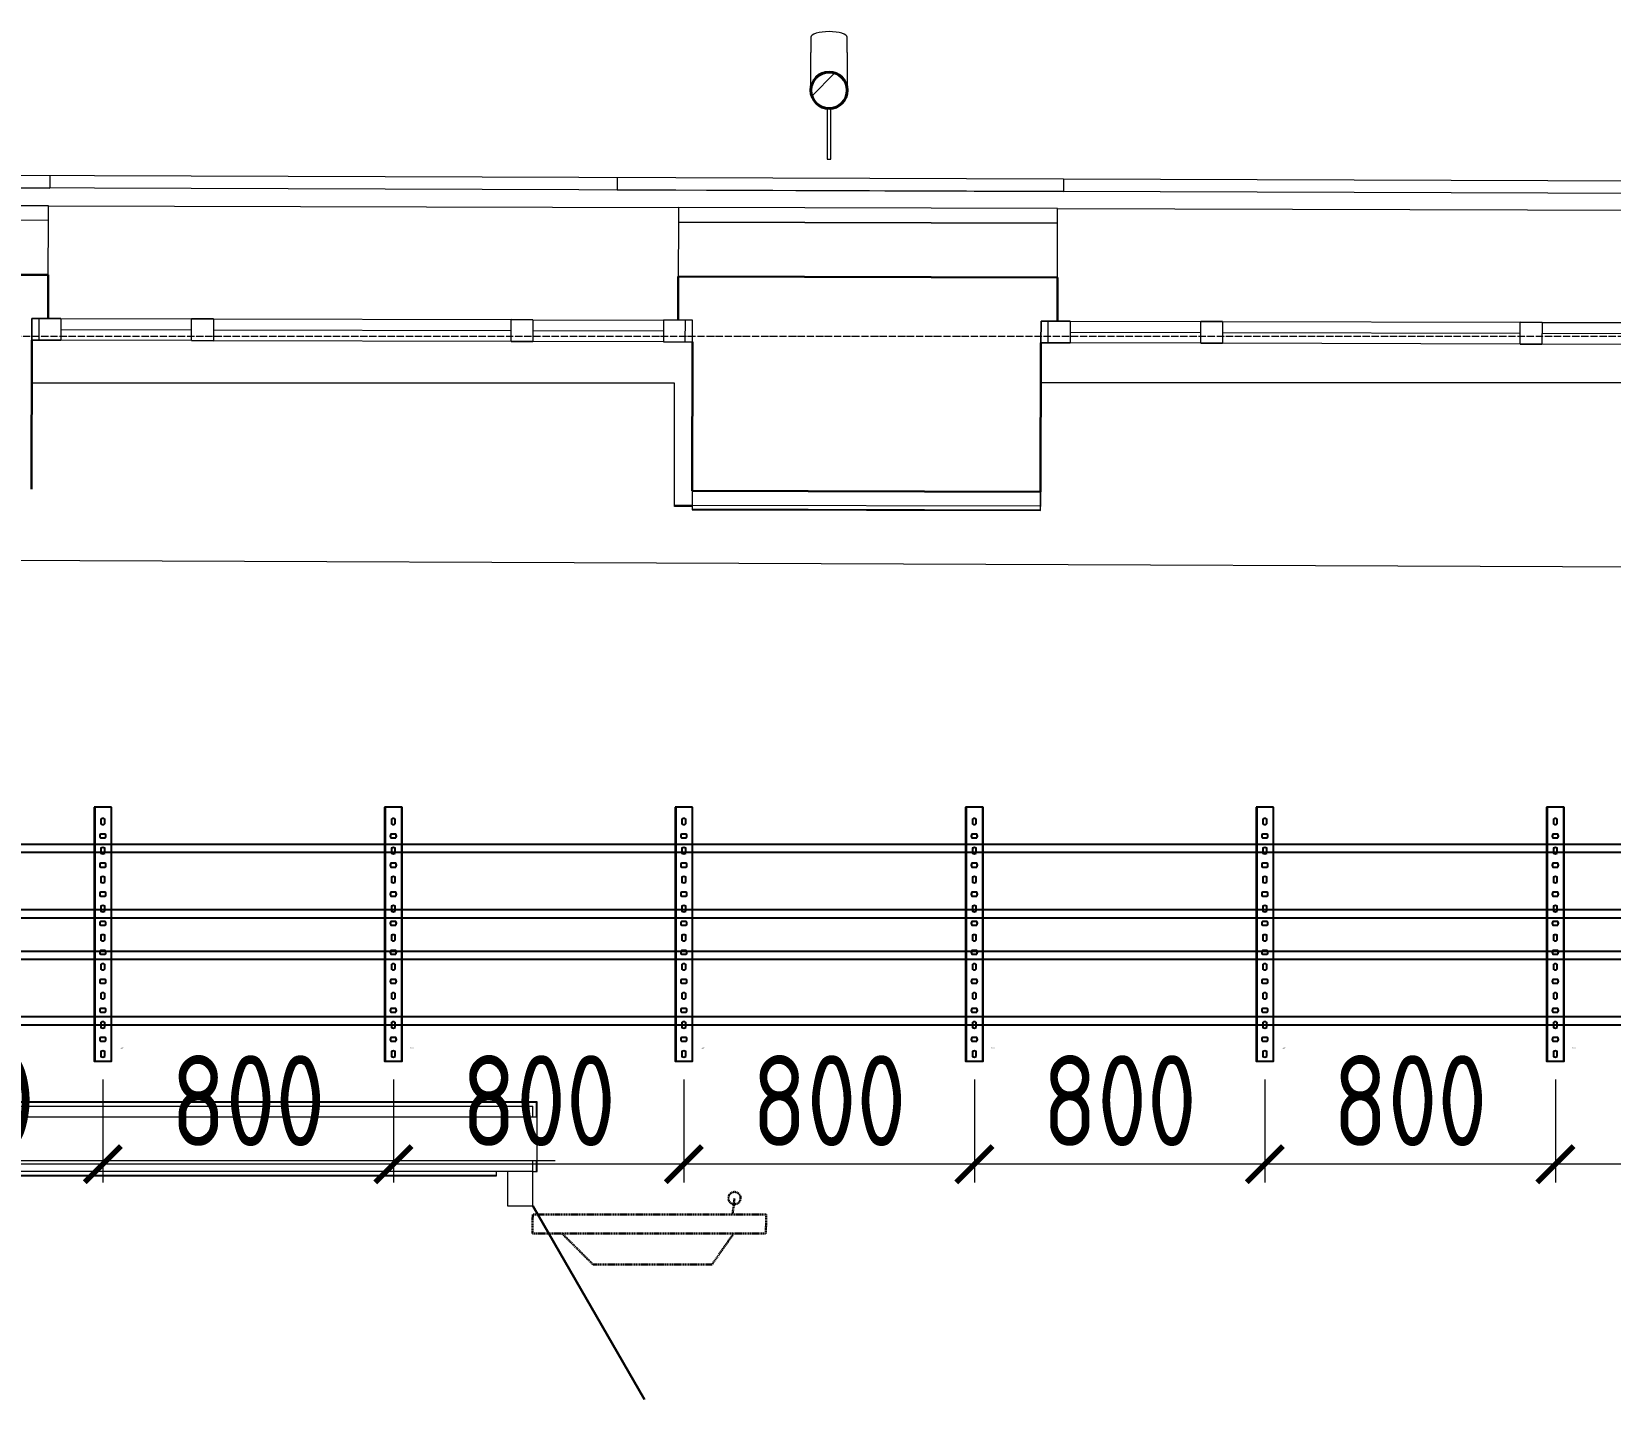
# Model space of a CAD drawing. Header units: millimetres. Extents: x -42533 to 645315, y 3457 to 82611.
# Drawn here: x 447229 to 451579, y 36663 to 40429 of the extents above; entities that cross this region are included whole.
import ezdxf
from ezdxf.enums import TextEntityAlignment as Align

# ---------------------------------------------------------------- set-up
doc = ezdxf.new("R2018")
doc.units = ezdxf.units.MM
doc.linetypes.add('ADSK_Линия сетки', pattern=[25, 20, -2.5, 0, -2.5])
doc.linetypes.add('ADSK_Штриховая_ш3 п1_5', pattern=[4.5, 3, -1.5])
for name, color, linetype in [('00_00_потолок_Панели из стали', 7, 'Continuous'), ('ЭОМ_Лотки авар.', 1, 'Continuous'), ('ЭОМ_Лотки рабочие', 5, 'Continuous')]:
    doc.layers.add(name, color=color, linetype=linetype)
for name, color, linetype, lineweight in [('_ Окна', 7, 'Continuous', 9), ('Двери', 7, 'Continuous', 9), ('Обобщенные модели', 7, 'Continuous', 18), ('Окна', 7, 'Continuous', 9), ('Оси', 253, 'Continuous', 9), ('Перекрытие', 7, 'Continuous', 18), ('Стены внутренние', 7, 'Continuous', 18), ('Стены наружные', 7, 'Continuous', 18), ('Стены несущие', 7, 'Continuous', 30), ('Стены отделка', 7, 'Continuous', 30), ('Стены перегородки', 7, 'Continuous', 30), ('Стены штриховка', 7, 'Continuous', 9), ('ШТРИХОВКА', 252, 'Continuous', 15)]:
    doc.layers.add(name, color=color, linetype=linetype, lineweight=lineweight)
doc.layers.add('Линии', color=7, linetype='Continuous', lineweight=9, true_color=0x00a600)
doc.styles.get("Standard").update_dxf_attribs({"font": 'arial.ttf'})
doc.styles.add('М2', font='isocpeur.ttf', dxfattribs={"width": 0.8})
doc.dimstyles.new('М2-100', dxfattribs={"dimtxt": 250, "dimasz": 100, "dimexe": 50, "dimexo": 50, "dimgap": 50, "dimtad": 1, "dimdec": 0, "dimzin": 1, "dimtxsty": 'М2', "dimblk": 'ARCHTICK', "dimcen": 2.5, "dimdle": 50, "dimclre": 256, "dimclrt": 256, "dimadec": 0, "dimazin": 0, "dimtfac": 1, "dimtdec": 0, "dimtix": 1, "dimtmove": 1, "dimatfit": 3, "dimldrblk": 'NONE', "dimfxl": 1, "dimtolj": 1, "dimlwd": 9, "dimlwe": 9, "dimarcsym": 1})

# ---------------------------------------------------------------- blocks, each defined once
blk = doc.blocks.new('План 4 этажа')
at = {"layer": 'Обобщенные модели', "lineweight": 9}
h = blk.add_hatch(dxfattribs=at)
h.set_pattern_fill('FP_15', color=8, style=0, pattern_type=2)
h.set_pattern_definition([(45, (591.94, 243.9), (-106.066, 106.066), [])])
h.paths.add_polyline_path([(33332.051, 13902.033), (33353.746, 13906.984), (33371.143, 13920.858), (33380.798, 13940.907), (33380.798, 13963.159), (33371.143, 13983.207), (33353.746, 13997.081), (33332.051, 14002.033), (33309.371, 13996.295), (33292.96, 13983.207), (33283.305, 13963.159), (33284.427, 13938.576), (33292.96, 13920.858), (33310.357, 13906.984), (33327.318, 13903.113)])
at = {"layer": '_ Окна', "color": 8, "lineweight": 18}
for p, q in [((31135.97, 13263.836), (31136.128, 13323.836)), ((31136.128, 13323.836), (31216.127, 13323.625)), ((31216.127, 13323.625), (31215.969, 13263.625)), ((31575.968, 13262.678), (31576.126, 13322.677)), ((31576.126, 13322.677), (31636.126, 13322.519)), ((31636.126, 13322.519), (31635.968, 13262.52)), ((32455.965, 13260.361), (32456.123, 13320.361)), ((32456.123, 13320.361), (32516.123, 13320.203)), ((32516.123, 13320.203), (32515.965, 13260.203)), ((32876.122, 13319.255), (32875.964, 13259.255)), ((32956.121, 13319.044), (32876.122, 13319.255)), ((32955.963, 13259.045), (32956.121, 13319.044)), ((33915.693, 13256.518), (33915.851, 13316.518)), ((33915.851, 13316.518), (33995.851, 13316.307)), ((33995.851, 13316.307), (33995.693, 13256.307)), ((34355.692, 13255.36), (34355.85, 13315.359)), ((34355.85, 13315.359), (34415.85, 13315.202)), ((34415.85, 13315.202), (34415.692, 13255.202)), ((35235.689, 13253.043), (35235.847, 13313.043)), ((35235.847, 13313.043), (35295.847, 13312.885)), ((35295.847, 13312.885), (35295.689, 13252.885)), ((31215.969, 13263.625), (31135.97, 13263.836)), ((31635.968, 13262.52), (31575.968, 13262.678)), ((32515.965, 13260.203), (32455.965, 13260.361)), ((32875.964, 13259.255), (32955.963, 13259.045)), ((33995.693, 13256.307), (33915.693, 13256.518)), ((34415.692, 13255.202), (34355.692, 13255.36)), ((35295.689, 13252.885), (35235.689, 13253.043))]:
    blk.add_line(p, q, dxfattribs=at)
at = {"layer": '_ Окна', "color": 8}
for p, q in [((31155.97, 13263.783), (31156.128, 13323.783)), ((32935.963, 13259.097), (32936.121, 13319.097)), ((33935.693, 13256.465), (33935.851, 13316.465)), ((31216.048, 13293.625), (31576.047, 13292.678)), ((31636.047, 13292.52), (32456.044, 13290.361)), ((32516.044, 13290.203), (32876.043, 13289.255)), ((33995.772, 13286.307), (34355.771, 13285.36)), ((34415.771, 13285.202), (35235.768, 13283.043)), ((35295.768, 13282.885), (35655.766, 13281.937))]:
    blk.add_line(p, q, dxfattribs=at)
at = {"layer": 'Двери', "color": 8}
for p, q in [((32515.844, 10974.652), (32445.844, 10974.652)), ((32445.844, 10974.652), (32445.844, 10879.652)), ((32515.844, 10879.652), (32515.844, 10974.652)), ((32445.844, 10879.652), (32515.844, 10879.652))]:
    blk.add_line(p, q, dxfattribs=at)
at = {"layer": 'Двери', "color": 8, "lineweight": 30}
blk.add_line((32515.844, 10879.652), (32823.344, 10347.046), dxfattribs=at)
at = {"layer": 'Линии', "color": 8, "linetype": 'ADSK_Штриховая_ш3 п1_5', "lineweight": 30}
for p, q in [((33066.35, 10856.69), (33071.498, 10901.395)), ((32515.696, 10856.69), (32514.97, 10803.69)), ((33158.782, 10856.69), (32515.696, 10856.69)), ((33158.056, 10803.69), (33158.782, 10856.69)), ((32514.97, 10803.69), (33158.056, 10803.69)), ((32681.719, 10718.69), (32596.719, 10803.69)), ((33069.134, 10803.69), (33009.617, 10718.69)), ((33009.617, 10718.69), (32681.719, 10718.69))]:
    blk.add_line(p, q, dxfattribs=at)
blk.add_circle((33071.498, 10901.395), 17, dxfattribs=at)
at = {"layer": 'Обобщенные модели', "color": 8}
for p, q in [((33282.051, 14098.184), (33282.051, 14055.68)), ((33382.051, 14055.68), (33382.051, 14098.184)), ((33327.051, 13901.174), (33327.051, 13762.033)), ((33337.051, 13762.033), (33337.051, 13901.174)), ((33327.051, 13762.033), (33337.051, 13762.033))]:
    blk.add_line(p, q, dxfattribs=at)
at = {"layer": 'Обобщенные модели', "color": 8, "flags": 128}
for points in [[(33282.051, 13965.05), (33282.051, 13966.32), (33282.051, 13968.984), (33282.051, 13971.86), (33282.051, 13974.945), (33282.051, 13978.232), (33282.051, 13981.718), (33282.051, 13985.397), (33282.051, 13989.262), (33282.051, 13993.307), (33282.051, 13997.527), (33282.051, 14001.913), (33282.051, 14006.46), (33282.051, 14011.16), (33282.051, 14016.005), (33282.051, 14020.987), (33282.051, 14026.1), (33282.051, 14031.334), (33282.051, 14036.68), (33282.051, 14042.132), (33282.051, 14047.679), (33282.051, 14053.313), (33282.051, 14055.68)], [(33382.051, 14055.68), (33382.051, 14050.013), (33382.051, 14044.428), (33382.051, 14038.936), (33382.051, 14033.544), (33382.051, 14028.262), (33382.051, 14023.099), (33382.051, 14018.061), (33382.051, 14013.158), (33382.051, 14008.397), (33382.051, 14003.785), (33382.051, 13999.331), (33382.051, 13995.042), (33382.051, 13990.923), (33382.051, 13986.982), (33382.051, 13983.225), (33382.051, 13979.659), (33382.051, 13976.288), (33382.051, 13973.118), (33382.051, 13970.154), (33382.051, 13967.402), (33382.051, 13965.05)]]:
    blk.add_lwpolyline(points, dxfattribs=at)
at = {"layer": 'Обобщенные модели', "color": 8}
for start, end in [(90, 270), (270, 90)]:
    blk.add_arc((33332.051, 13952.033), 52, start, end, dxfattribs=at)
at = {"layer": 'Обобщенные модели', "color": 8, "lineweight": 40}
for start, end in [(90, 270), (270, 90)]:
    blk.add_arc((33332.051, 13952.033), 50, start, end, dxfattribs=at)
at = {"layer": 'Обобщенные модели', "color": 8}
for start_param, end_param in [(4.71238898, 6.28318531), (3.14159265, 4.71238898)]:
    blk.add_ellipse((33332.051, 14098.184), major_axis=(-50, 0), ratio=0.30901699, start_param=start_param, end_param=end_param, dxfattribs=at)
at = {"layer": 'Окна', "color": 8}
for p, q in [((31136.128, 13323.836), (31135.97, 13263.836)), ((31216.127, 13323.625), (31136.128, 13323.836)), ((31216.127, 13323.625), (31576.126, 13322.677)), ((31636.126, 13322.519), (31576.126, 13322.677)), ((31636.126, 13322.519), (32456.123, 13320.361)), ((32516.123, 13320.203), (32456.123, 13320.361)), ((32516.123, 13320.203), (32876.122, 13319.255)), ((32956.121, 13319.044), (32876.122, 13319.255)), ((32955.963, 13259.045), (32956.121, 13319.044)), ((33915.851, 13316.518), (33915.693, 13256.518)), ((33995.851, 13316.307), (33915.851, 13316.518)), ((33995.851, 13316.307), (34355.85, 13315.359)), ((34415.85, 13315.202), (34355.85, 13315.359)), ((34415.85, 13315.202), (35235.847, 13313.043)), ((35295.847, 13312.885), (35235.847, 13313.043)), ((35295.847, 13312.885), (35655.845, 13311.937)), ((31135.97, 13263.836), (31215.969, 13263.625)), ((31575.968, 13262.678), (31215.969, 13263.625)), ((31575.968, 13262.678), (31635.968, 13262.52)), ((32455.965, 13260.361), (31635.968, 13262.52)), ((32455.965, 13260.361), (32515.965, 13260.203)), ((32875.964, 13259.255), (32515.965, 13260.203)), ((32875.964, 13259.255), (32955.963, 13259.045)), ((33915.693, 13256.518), (33995.693, 13256.307)), ((34355.692, 13255.36), (33995.693, 13256.307)), ((34355.692, 13255.36), (34415.692, 13255.202)), ((35235.689, 13253.043), (34415.692, 13255.202)), ((35235.689, 13253.043), (35295.689, 13252.885)), ((35655.687, 13251.937), (35295.689, 13252.885))]:
    blk.add_line(p, q, dxfattribs=at)
at = {"layer": 'Оси', "color": 8, "linetype": 'ADSK_Линия сетки'}
blk.add_line((-10052.178, 13274.489), (56511.792, 13274.489), dxfattribs=at)
at = {"layer": 'Перекрытие', "color": 8}
for p, q in [((32906.612, 13145.428), (31135.658, 13145.428)), ((32906.612, 12805.428), (32906.612, 13145.428)), ((35734.871, 13146.35), (33915.403, 13146.35)), ((33914.871, 12944.123), (33914.871, 12805.428)), ((32954.769, 12805.428), (32906.612, 12805.428)), ((25044.816, 12682.487), (35856.897, 12638.135))]:
    blk.add_line(p, q, dxfattribs=at)
at = {"layer": 'Стены внутренние', "color": 8}
blk.add_line((32954.779, 12809.046), (32906.612, 12809.173), dxfattribs=at)
at = {"layer": 'Стены наружные', "color": 8}
for p, q in [((28326.891, 13727.608), (33978.238, 13708.439)), ((31185.528, 13717.912), (31185.409, 13682.912)), ((32748.622, 13712.61), (32748.503, 13677.61)), ((33978.238, 13708.439), (33978.119, 13673.44)), ((33978.238, 13708.439), (38408.872, 13693.411)), ((38444.288, 13658.291), (29973.519, 13687.023)), ((29973.519, 13687.02), (31185.409, 13682.918)), ((32748.503, 13677.628), (33978.119, 13673.466)), ((31181.944, 13633.716), (32916.938, 13629.149)), ((33961.667, 13626.398), (35696.661, 13621.831))]:
    blk.add_line(p, q, dxfattribs=at)
at = {"layer": 'Стены несущие', "color": 8}
for p, q in [((30059.56, 13446.67), (31177.883, 13443.726)), ((31181.443, 13443.717), (31177.883, 13443.726)), ((31181.127, 13323.717), (31181.443, 13443.717)), ((32916.437, 13439.149), (32916.121, 13319.15)), ((33961.167, 13436.399), (32916.437, 13439.149)), ((33960.851, 13316.399), (33961.167, 13436.399)), ((31134.89, 12853.837), (31135.97, 13263.836)), ((32955.963, 13259.045), (32954.884, 12849.046)), ((33914.614, 12846.519), (33915.693, 13256.518)), ((33914.614, 12846.519), (32954.884, 12849.046))]:
    blk.add_line(p, q, dxfattribs=at)
at = {"layer": 'Стены отделка', "color": 8, "lineweight": 9}
for p, q in [((31181.944, 13633.716), (30060.06, 13636.67)), ((31181.838, 13593.716), (31181.944, 13633.716)), ((32916.938, 13629.149), (32916.832, 13589.149)), ((33961.667, 13626.398), (32916.938, 13629.149)), ((33961.562, 13586.398), (33961.667, 13626.398)), ((31181.443, 13443.717), (31181.838, 13593.716)), ((31181.838, 13593.716), (31181.838, 13593.716)), ((32916.832, 13589.149), (32916.437, 13439.149)), ((33961.167, 13436.399), (33961.562, 13586.398)), ((31177.883, 13443.726), (31177.883, 13443.726)), ((32954.884, 12849.046), (32954.779, 12809.046)), ((33914.509, 12806.52), (33914.614, 12846.519)), ((32954.779, 12809.046), (32954.747, 12797.046)), ((32954.747, 12797.046), (33914.477, 12794.52)), ((33914.509, 12806.52), (32954.779, 12809.046)), ((33914.477, 12794.52), (33914.509, 12806.52)), ((32527.844, 11166.652), (18267.505, 11166.652)), ((32527.844, 11124.652), (32527.844, 11164.652)), ((32527.844, 10974.652), (32527.844, 11004.652)), ((32495.844, 10974.652), (18279.505, 10974.652)), ((18441.505, 10962.652), (32415.844, 10962.652)), ((32415.844, 10962.652), (32415.844, 10974.652)), ((32515.844, 10974.652), (32527.844, 10974.652))]:
    blk.add_line(p, q, dxfattribs=at)
at = {"layer": 'Стены перегородки', "color": 8, "lineweight": 18}
for p, q in [((32527.844, 11124.652), (18267.505, 11124.652)), ((32527.844, 11004.652), (32527.844, 11124.652)), ((18267.505, 11004.652), (32577.844, 11004.652))]:
    blk.add_line(p, q, dxfattribs=at)
at = {"layer": 'Стены штриховка', "color": 8}
for p, q in [((31181.838, 13593.716), (30059.955, 13596.67)), ((32916.832, 13589.149), (33961.562, 13586.398)), ((33961.562, 13586.398), (32916.832, 13589.149)), ((32954.752, 12799.046), (33914.482, 12796.52)), ((32527.844, 11164.652), (18267.505, 11164.652)), ((18279.505, 11154.652), (32515.844, 11154.652)), ((32515.844, 11124.652), (32515.844, 11154.652)), ((32525.844, 11124.652), (32525.844, 11166.652)), ((32527.844, 11166.652), (32525.844, 11166.652)), ((32527.844, 11164.652), (32527.844, 11166.652)), ((32515.844, 10974.652), (32515.844, 11004.652)), ((32525.844, 10974.652), (32525.844, 11004.652)), ((18441.505, 10964.652), (32415.844, 10964.652))]:
    blk.add_line(p, q, dxfattribs=at)
blk = doc.blocks.new('*U1397')
at = {"color": 0, "linetype": 'Continuous', "lineweight": 25}
for p, q in [((-78.8, -46976.1), (-78.8, 0)), ((78.8, -46976.1), (78.8, 0))]:
    blk.add_line(p, q, dxfattribs=at)
blk.add_lwpolyline([(100.8, -46976.1), (100.8, 0), (-100.8, 0), (-100.8, -46976.1)], close=True, dxfattribs=at)
at = {"color": 0, "flags": 9}
for tag, p in [('АРТИКУЛ', (-59.7, -11.8)), ('НАИМЕНОВАНИЕ', (-59.1, -7)), ('ПРИМЕЧАНИЕ', (-58.8, -17.3))]:
    blk.add_attdef(tag, text='', height=2.5, dxfattribs=at).set_placement(p, align=Align.TOP_LEFT)
at = {"color": 0, "lineweight": 30, "flags": 104}
for tag, p in [('ВЫСОТА', (-59.6, -20.9)), ('ДЛИНА', (-59.5, -36.1)), ('ТОЛЩИНА', (-59, -31)), ('ШИРИНА', (-58.9, -25.1))]:
    blk.add_attdef(tag, text='', height=2.5, dxfattribs=at).set_placement(p, align=Align.TOP_LEFT)
blk = doc.blocks.new('*U1514')
at = {"color": 0, "linetype": 'Continuous', "lineweight": 25}
for p, q in [((-78.8, -46398.7), (-78.8, 0)), ((78.8, -46398.7), (78.8, 0))]:
    blk.add_line(p, q, dxfattribs=at)
blk.add_lwpolyline([(100.8, -46398.7), (100.8, 0), (-100.8, 0), (-100.8, -46398.7)], close=True, dxfattribs=at)
at = {"color": 0, "flags": 9}
for tag, p in [('АРТИКУЛ', (-59.7, -11.8)), ('НАИМЕНОВАНИЕ', (-59.1, -7)), ('ПРИМЕЧАНИЕ', (-58.8, -17.3))]:
    blk.add_attdef(tag, text='', height=2.5, dxfattribs=at).set_placement(p, align=Align.TOP_LEFT)
at = {"color": 0, "lineweight": 30, "flags": 104}
for tag, p in [('ВЫСОТА', (-59.6, -20.9)), ('ДЛИНА', (-59.5, -36.1)), ('ТОЛЩИНА', (-59, -31)), ('ШИРИНА', (-58.9, -25.1))]:
    blk.add_attdef(tag, text='', height=2.5, dxfattribs=at).set_placement(p, align=Align.TOP_LEFT)
blk = doc.blocks.new('*U45')
at = {"color": 0, "linetype": 'ByBlock', "lineweight": -2}
for points in [[(24, -700), (24, 0), (-24, 0), (-24, -700)], [(-22.5, -700), (-22.5, 0)], [(22.5, -700), (22.5, 0)], [(-24, -700), (24, -700)]]:
    blk.add_lwpolyline(points, dxfattribs=at)
at = {"color": 254, "transparency": 33554483}
blk.add_lwpolyline([(0, 0.7), (0, -2.2)], dxfattribs=at)
at = {"color": 0, "linetype": 'ByBlock', "lineweight": -2}
for points in [[(-5.2, -13.3), (-5.2, -26.7, 0.345739), (5.2, -26.7), (5.2, -13.3, 0.345739)], [(-6.7, -54.8, 0.345739), (-6.7, -65.2), (6.7, -65.2, 0.345739), (6.7, -54.8)], [(-5.2, -93.3), (-5.2, -106.7, 0.345739), (5.2, -106.7), (5.2, -93.3, 0.345739)], [(-6.7, -134.8, 0.345739), (-6.7, -145.2), (6.7, -145.2, 0.345739), (6.7, -134.8)], [(-5.2, -173.3), (-5.2, -186.7, 0.345739), (5.2, -186.7), (5.2, -173.3, 0.345739)], [(-6.7, -214.8, 0.345739), (-6.7, -225.2), (6.7, -225.2, 0.345739), (6.7, -214.8)], [(-5.2, -253.3), (-5.2, -266.7, 0.345739), (5.2, -266.7), (5.2, -253.3, 0.345739)], [(-6.7, -294.8, 0.345739), (-6.7, -305.2), (6.7, -305.2, 0.345739), (6.7, -294.8)], [(-5.2, -333.3), (-5.2, -346.7, 0.345739), (5.2, -346.7), (5.2, -333.3, 0.345739)], [(-6.7, -374.8, 0.345739), (-6.7, -385.2), (6.7, -385.2, 0.345739), (6.7, -374.8)], [(-5.2, -413.3), (-5.2, -426.7, 0.345739), (5.2, -426.7), (5.2, -413.3, 0.345739)], [(-6.7, -454.8, 0.345739), (-6.7, -465.2), (6.7, -465.2, 0.345739), (6.7, -454.8)], [(-5.2, -493.3), (-5.2, -506.7, 0.345739), (5.2, -506.7), (5.2, -493.3, 0.345739)], [(-6.7, -534.8, 0.345739), (-6.7, -545.2), (6.7, -545.2, 0.345739), (6.7, -534.8)], [(-5.2, -573.3), (-5.2, -586.7, 0.345739), (5.2, -586.7), (5.2, -573.3, 0.345739)], [(-6.7, -614.8, 0.345739), (-6.7, -625.2), (6.7, -625.2, 0.345739), (6.7, -614.8)], [(-5.2, -653.3), (-5.2, -666.7, 0.345739), (5.2, -666.7), (5.2, -653.3, 0.345739)]]:
    blk.add_lwpolyline(points, format="xyb", close=True, dxfattribs=at)
at = {"flags": 9}
for tag, p in [('АРТИКУЛ', (-58.9, -24.5)), ('ПРИМЕЧАНИЕ', (-58.3, -30.8)), ('НАИМЕНОВАНИЕ', (-58.2, -19.4))]:
    blk.add_attdef(tag, p, '', height=2.5, dxfattribs=at)
at = {"lineweight": 30, "flags": 104}
blk.add_attdef('ДЛИНА', text='', height=2.5, dxfattribs=at).set_placement((-57.7, -34.6), align=Align.TOP_LEFT)
blk = doc.blocks.new('_ArchTick')
at = {"color": 0, "linetype": 'ByBlock', "lineweight": 70, "const_width": 0.15}
blk.add_lwpolyline([(-0.5, -0.5), (0.5, 0.5)], dxfattribs=at)
blk = doc.blocks.new('*D1677')
at = {"layer": '00_00_потолок_Панели из стали', "lineweight": 9, "transparency": 16777216}
for p, q in [((446625.6, 37544.1), (446625.6, 37260.6)), ((447425.8, 37543.4), (447425.8, 37260.6))]:
    blk.add_line(p, q, dxfattribs=at)
at = {"layer": '00_00_потолок_Панели из стали', "color": 0, "lineweight": 9, "transparency": 16777216}
blk.add_line((447475.8, 37310.6), (446575.6, 37310.6), dxfattribs=at)
at = {"layer": 'Defpoints', "color": 0, "transparency": 16777216}
for p in [(446625.6, 37594.1), (447425.8, 37593.4), (446625.6, 37310.6)]:
    blk.add_point(p, dxfattribs=at)
at = {"layer": '00_00_потолок_Панели из стали', "color": 0, "lineweight": 9, "transparency": 16777216, "xscale": 100, "yscale": 100, "zscale": 100, "rotation": 180}
blk.add_blockref('_ArchTick', (446625.6, 37310.6), dxfattribs=at)
at = {"layer": '00_00_потолок_Панели из стали', "color": 0, "lineweight": 9, "transparency": 16777216, "xscale": 100, "yscale": 100, "zscale": 100}
blk.add_blockref('_ArchTick', (447425.8, 37310.6), dxfattribs=at)
at = {"layer": '00_00_потолок_Панели из стали', "transparency": 16777216, "insert": (447025.7, 37485.6), "char_height": 250, "attachment_point": 5, "style": 'М2'}
blk.add_mtext('\\A1;800', dxfattribs=at)
blk = doc.blocks.new('_None')
blk = doc.blocks.new('*D1678')
at = {"layer": '00_00_потолок_Панели из стали', "lineweight": 9, "transparency": 16777216}
for p, q in [((447425.8, 37544.1), (447425.8, 37260.6)), ((448226, 37543.4), (448226, 37260.6))]:
    blk.add_line(p, q, dxfattribs=at)
at = {"layer": '00_00_потолок_Панели из стали', "color": 0, "lineweight": 9, "transparency": 16777216}
blk.add_line((448276, 37310.6), (447375.8, 37310.6), dxfattribs=at)
at = {"layer": 'Defpoints', "color": 0, "transparency": 16777216}
for p in [(447425.8, 37594.1), (448226, 37593.4), (447425.8, 37310.6)]:
    blk.add_point(p, dxfattribs=at)
at = {"layer": '00_00_потолок_Панели из стали', "color": 0, "lineweight": 9, "transparency": 16777216, "xscale": 100, "yscale": 100, "zscale": 100, "rotation": 180}
blk.add_blockref('_ArchTick', (447425.8, 37310.6), dxfattribs=at)
at = {"layer": '00_00_потолок_Панели из стали', "color": 0, "lineweight": 9, "transparency": 16777216, "xscale": 100, "yscale": 100, "zscale": 100}
blk.add_blockref('_ArchTick', (448226, 37310.6), dxfattribs=at)
at = {"layer": '00_00_потолок_Панели из стали', "transparency": 16777216, "insert": (447825.9, 37485.6), "char_height": 250, "attachment_point": 5, "style": 'М2'}
blk.add_mtext('\\A1;800', dxfattribs=at)
blk = doc.blocks.new('*D1679')
at = {"layer": '00_00_потолок_Панели из стали', "lineweight": 9, "transparency": 16777216}
for p, q in [((448226, 37544.1), (448226, 37260.6)), ((449026.2, 37543.4), (449026.2, 37260.6))]:
    blk.add_line(p, q, dxfattribs=at)
at = {"layer": '00_00_потолок_Панели из стали', "color": 0, "lineweight": 9, "transparency": 16777216}
blk.add_line((449076.2, 37310.6), (448176, 37310.6), dxfattribs=at)
at = {"layer": 'Defpoints', "color": 0, "transparency": 16777216}
for p in [(448226, 37594.1), (449026.2, 37593.4), (448226, 37310.6)]:
    blk.add_point(p, dxfattribs=at)
at = {"layer": '00_00_потолок_Панели из стали', "color": 0, "lineweight": 9, "transparency": 16777216, "xscale": 100, "yscale": 100, "zscale": 100, "rotation": 180}
blk.add_blockref('_ArchTick', (448226, 37310.6), dxfattribs=at)
at = {"layer": '00_00_потолок_Панели из стали', "color": 0, "lineweight": 9, "transparency": 16777216, "xscale": 100, "yscale": 100, "zscale": 100}
blk.add_blockref('_ArchTick', (449026.2, 37310.6), dxfattribs=at)
at = {"layer": '00_00_потолок_Панели из стали', "transparency": 16777216, "insert": (448626.1, 37485.6), "char_height": 250, "attachment_point": 5, "style": 'М2'}
blk.add_mtext('\\A1;800', dxfattribs=at)
blk = doc.blocks.new('*D1695')
at = {"layer": '00_00_потолок_Панели из стали', "lineweight": 9, "transparency": 16777216}
for p, q in [((449026.2, 37544.1), (449026.2, 37260.6)), ((449826.4, 37543.4), (449826.4, 37260.6))]:
    blk.add_line(p, q, dxfattribs=at)
at = {"layer": '00_00_потолок_Панели из стали', "color": 0, "lineweight": 9, "transparency": 16777216}
blk.add_line((449876.4, 37310.6), (448976.2, 37310.6), dxfattribs=at)
at = {"layer": 'Defpoints', "color": 0, "transparency": 16777216}
for p in [(449026.2, 37594.1), (449826.4, 37593.4), (449026.2, 37310.6)]:
    blk.add_point(p, dxfattribs=at)
at = {"layer": '00_00_потолок_Панели из стали', "color": 0, "lineweight": 9, "transparency": 16777216, "xscale": 100, "yscale": 100, "zscale": 100, "rotation": 180}
blk.add_blockref('_ArchTick', (449026.2, 37310.6), dxfattribs=at)
at = {"layer": '00_00_потолок_Панели из стали', "color": 0, "lineweight": 9, "transparency": 16777216, "xscale": 100, "yscale": 100, "zscale": 100}
blk.add_blockref('_ArchTick', (449826.4, 37310.6), dxfattribs=at)
at = {"layer": '00_00_потолок_Панели из стали', "transparency": 16777216, "insert": (449426.3, 37485.6), "char_height": 250, "attachment_point": 5, "style": 'М2'}
blk.add_mtext('\\A1;800', dxfattribs=at)
blk = doc.blocks.new('*D1696')
at = {"layer": '00_00_потолок_Панели из стали', "lineweight": 9, "transparency": 16777216}
for p, q in [((449826.4, 37544.1), (449826.4, 37260.6)), ((450626.6, 37543.4), (450626.6, 37260.6))]:
    blk.add_line(p, q, dxfattribs=at)
at = {"layer": '00_00_потолок_Панели из стали', "color": 0, "lineweight": 9, "transparency": 16777216}
blk.add_line((450676.6, 37310.6), (449776.4, 37310.6), dxfattribs=at)
at = {"layer": 'Defpoints', "color": 0, "transparency": 16777216}
for p in [(449826.4, 37594.1), (450626.6, 37593.4), (449826.4, 37310.6)]:
    blk.add_point(p, dxfattribs=at)
at = {"layer": '00_00_потолок_Панели из стали', "color": 0, "lineweight": 9, "transparency": 16777216, "xscale": 100, "yscale": 100, "zscale": 100, "rotation": 180}
blk.add_blockref('_ArchTick', (449826.4, 37310.6), dxfattribs=at)
at = {"layer": '00_00_потолок_Панели из стали', "color": 0, "lineweight": 9, "transparency": 16777216, "xscale": 100, "yscale": 100, "zscale": 100}
blk.add_blockref('_ArchTick', (450626.6, 37310.6), dxfattribs=at)
at = {"layer": '00_00_потолок_Панели из стали', "transparency": 16777216, "insert": (450226.5, 37485.6), "char_height": 250, "attachment_point": 5, "style": 'М2'}
blk.add_mtext('\\A1;800', dxfattribs=at)
blk = doc.blocks.new('*D1697')
at = {"layer": '00_00_потолок_Панели из стали', "lineweight": 9, "transparency": 16777216}
for p, q in [((450626.6, 37544.1), (450626.6, 37260.6)), ((451426.8, 37543.4), (451426.8, 37260.6))]:
    blk.add_line(p, q, dxfattribs=at)
at = {"layer": '00_00_потолок_Панели из стали', "color": 0, "lineweight": 9, "transparency": 16777216}
blk.add_line((451476.8, 37310.6), (450576.6, 37310.6), dxfattribs=at)
at = {"layer": 'Defpoints', "color": 0, "transparency": 16777216}
for p in [(450626.6, 37594.1), (451426.8, 37593.4), (450626.6, 37310.6)]:
    blk.add_point(p, dxfattribs=at)
at = {"layer": '00_00_потолок_Панели из стали', "color": 0, "lineweight": 9, "transparency": 16777216, "xscale": 100, "yscale": 100, "zscale": 100, "rotation": 180}
blk.add_blockref('_ArchTick', (450626.6, 37310.6), dxfattribs=at)
at = {"layer": '00_00_потолок_Панели из стали', "color": 0, "lineweight": 9, "transparency": 16777216, "xscale": 100, "yscale": 100, "zscale": 100}
blk.add_blockref('_ArchTick', (451426.8, 37310.6), dxfattribs=at)
at = {"layer": '00_00_потолок_Панели из стали', "transparency": 16777216, "insert": (451026.7, 37485.6), "char_height": 250, "attachment_point": 5, "style": 'М2'}
blk.add_mtext('\\A1;800', dxfattribs=at)
blk = doc.blocks.new('*D1698')
at = {"layer": '00_00_потолок_Панели из стали', "lineweight": 9, "transparency": 16777216}
for p, q in [((451426.8, 37544.1), (451426.8, 37260.6)), ((452227, 37543.4), (452227, 37260.6))]:
    blk.add_line(p, q, dxfattribs=at)
at = {"layer": '00_00_потолок_Панели из стали', "color": 0, "lineweight": 9, "transparency": 16777216}
blk.add_line((452277, 37310.6), (451376.8, 37310.6), dxfattribs=at)
at = {"layer": 'Defpoints', "color": 0, "transparency": 16777216}
for p in [(451426.8, 37594.1), (452227, 37593.4), (451426.8, 37310.6)]:
    blk.add_point(p, dxfattribs=at)
at = {"layer": '00_00_потолок_Панели из стали', "color": 0, "lineweight": 9, "transparency": 16777216, "xscale": 100, "yscale": 100, "zscale": 100, "rotation": 180}
blk.add_blockref('_ArchTick', (451426.8, 37310.6), dxfattribs=at)
at = {"layer": '00_00_потолок_Панели из стали', "color": 0, "lineweight": 9, "transparency": 16777216, "xscale": 100, "yscale": 100, "zscale": 100}
blk.add_blockref('_ArchTick', (452227, 37310.6), dxfattribs=at)
at = {"layer": '00_00_потолок_Панели из стали', "transparency": 16777216, "insert": (451826.9, 37485.6), "char_height": 250, "attachment_point": 5, "style": 'М2'}
blk.add_mtext('\\A1;800', dxfattribs=at)

msp = doc.modelspace()

# ---------------------------------------------------------------- block references
at = {"layer": 'ШТРИХОВКА'}
msp.add_blockref('План 4 этажа', (416094.2, 26315.8), dxfattribs=at)
at = {"layer": 'ЭОМ_Лотки авар.', "color": 1, "rotation": 90}
msp.add_blockref('*U1514', (417741, 38090), dxfattribs=at)
at = {"layer": 'ЭОМ_Лотки рабочие'}
ref = msp.add_blockref('*U45', (447425.8, 37594.1), dxfattribs=dict(at, rotation=180))
lines = msp.add_mtext('700 мм', dxfattribs={"layer": '0', "insert": (447483.5, 37628.7), "char_height": 2.5, "attachment_point": 1, "rotation": 180})
ref.add_attrib('ДЛИНА', '', (447483.5, 37628.7)).embed_mtext(lines)
ref = msp.add_blockref('*U45', (448226, 37594.1), dxfattribs=dict(at, rotation=180))
lines = msp.add_mtext('700 мм', dxfattribs={"layer": '0', "insert": (448283.7, 37628.7), "char_height": 2.5, "attachment_point": 1, "rotation": 180})
ref.add_attrib('ДЛИНА', '', (448283.7, 37628.7)).embed_mtext(lines)
ref = msp.add_blockref('*U45', (449026.2, 37594.1), dxfattribs=dict(at, rotation=180))
lines = msp.add_mtext('700 мм', dxfattribs={"layer": '0', "insert": (449083.9, 37628.7), "char_height": 2.5, "attachment_point": 1, "rotation": 180})
ref.add_attrib('ДЛИНА', '', (449083.9, 37628.7)).embed_mtext(lines)
ref = msp.add_blockref('*U45', (449826.4, 37594.1), dxfattribs=dict(at, rotation=180))
lines = msp.add_mtext('700 мм', dxfattribs={"layer": '0', "insert": (449884.1, 37628.7), "char_height": 2.5, "attachment_point": 1, "rotation": 180})
ref.add_attrib('ДЛИНА', '', (449884.1, 37628.7)).embed_mtext(lines)
ref = msp.add_blockref('*U45', (450626.6, 37594.1), dxfattribs=dict(at, rotation=180))
lines = msp.add_mtext('700 мм', dxfattribs={"layer": '0', "insert": (450684.3, 37628.7), "char_height": 2.5, "attachment_point": 1, "rotation": 180})
ref.add_attrib('ДЛИНА', '', (450684.3, 37628.7)).embed_mtext(lines)
ref = msp.add_blockref('*U45', (451426.8, 37594.1), dxfattribs=dict(at, rotation=180))
lines = msp.add_mtext('700 мм', dxfattribs={"layer": '0', "insert": (451484.5, 37628.7), "char_height": 2.5, "attachment_point": 1, "rotation": 180})
ref.add_attrib('ДЛИНА', '', (451484.5, 37628.7)).embed_mtext(lines)
at = {"layer": 'ЭОМ_Лотки рабочие', "rotation": 90}
msp.add_blockref('*U1397', (417463.1, 37795.3), dxfattribs=at)

# ---------------------------------------------------------------- dimensions: what is measured, and where the dimension line sits
at = {"layer": '00_00_потолок_Панели из стали'}
for base, p1, p2, picture, middle in [((446625.6, 37310.6), (447425.8, 37593.4), (446625.6, 37594.1), '*D1677', (447025.7, 37485.6)), ((447425.8, 37310.6), (448226, 37593.4), (447425.8, 37594.1), '*D1678', (447825.9, 37485.6)), ((448226, 37310.6), (449026.2, 37593.4), (448226, 37594.1), '*D1679', (448626.1, 37485.6)), ((449026.2, 37310.6), (449826.4, 37593.4), (449026.2, 37594.1), '*D1695', (449426.3, 37485.6)), ((449826.4, 37310.6), (450626.6, 37593.4), (449826.4, 37594.1), '*D1696', (450226.5, 37485.6)), ((450626.6, 37310.6), (451426.8, 37593.4), (450626.6, 37594.1), '*D1697', (451026.7, 37485.6)), ((451426.8, 37310.6), (452227, 37593.4), (451426.8, 37594.1), '*D1698', (451826.9, 37485.6))]:
    dim = msp.add_linear_dim(base=base, p1=p1, p2=p2, dimstyle='М2-100', dxfattribs=at)
    dim.commit()
    dim.dimension.update_dxf_attribs({"geometry": picture, "text_midpoint": middle})

doc.saveas('drawing.dxf')
